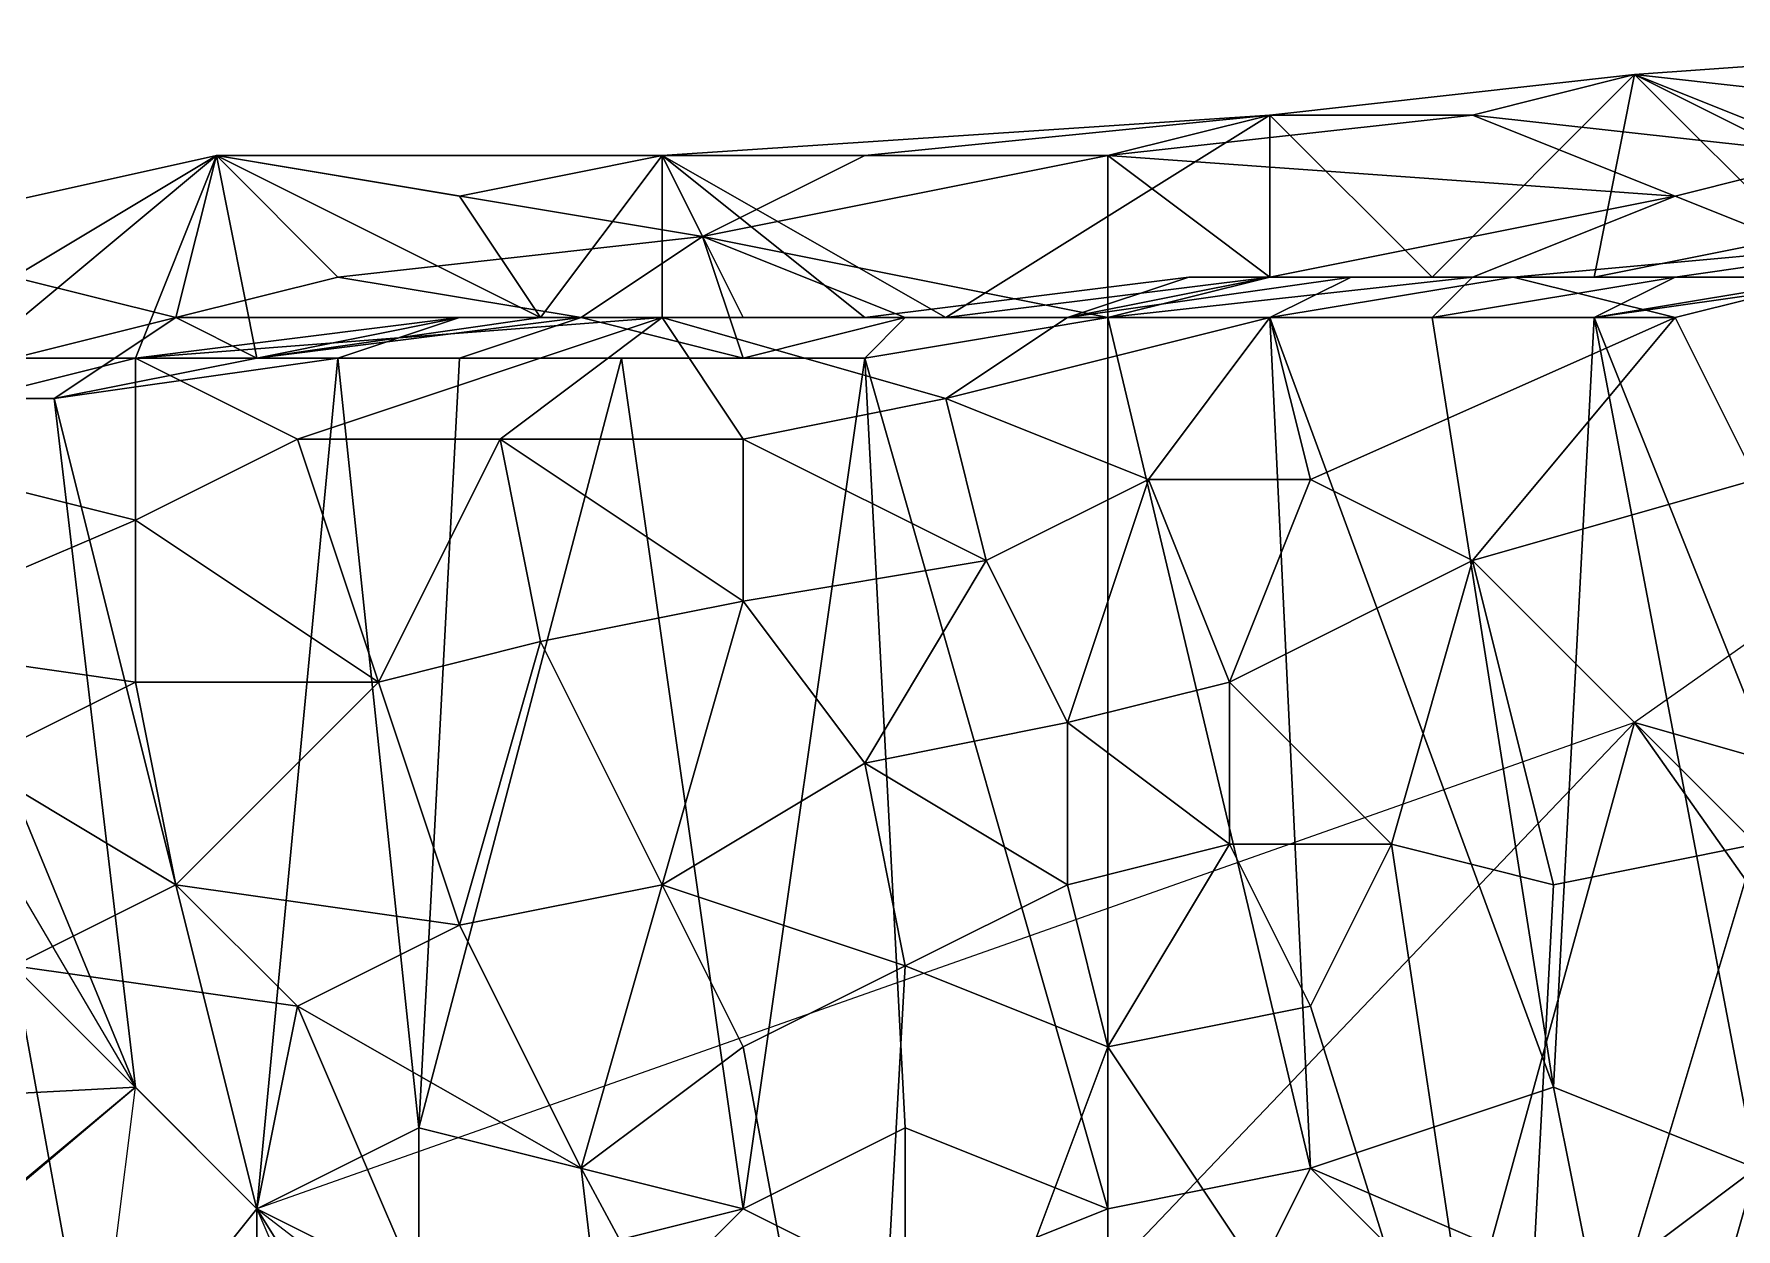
# Model space of a CAD drawing. Header units: metres. Extents: x -3.92 to 4.26, y -4.92 to 4.9.
# Drawn here: x -2.69 to -1.85, y -3.97 to -3.38 of the extents above; entities that cross this region are included whole.
import ezdxf

# ---------------------------------------------------------------- set-up
doc = ezdxf.new("R2010")
doc.units = ezdxf.units.M

msp = doc.modelspace()

# ---------------------------------------------------------------- linework, layer by layer
for points in [[(-1.72, -3.42, 1.86), (-1.62, -3.38, 1.86), (-1.9, -3.4, 1.82)], [(-1.9, -3.4, 1.82), (-1.62, -3.38, 1.86), (-1.74, -3.48, 1.66)], [(-2.08, -3.42, 1.82), (-1.9, -3.4, 1.82), (-2, -3.5, 1.58)], [(-1.98, -3.42, 1.86), (-1.9, -3.4, 1.82), (-2.08, -3.42, 1.82)], [(-1.9, -3.4, 1.82), (-1.92, -3.5, 1.58), (-2, -3.5, 1.58)], [(-1.98, -3.42, 1.86), (-1.8, -3.44, 1.88), (-1.9, -3.4, 1.82)], [(-1.9, -3.4, 1.82), (-1.82, -3.48, 1.64), (-1.92, -3.5, 1.58)], [(-1.8, -3.44, 1.88), (-1.72, -3.42, 1.86), (-1.9, -3.4, 1.82)], [(-1.9, -3.4, 1.82), (-1.74, -3.48, 1.66), (-1.82, -3.48, 1.64)], [(-2.28, -3.44, 1.86), (-2.08, -3.42, 1.82), (-2.38, -3.44, 1.82)], [(-2.38, -3.44, 1.82), (-2.08, -3.42, 1.82), (-2.24, -3.52, 1.64)], [(-2.28, -3.44, 1.86), (-2.16, -3.44, 1.88), (-2.08, -3.42, 1.82)], [(-2.08, -3.42, 1.82), (-2.08, -3.5, 1.6), (-2.24, -3.52, 1.64)], [(-2.16, -3.44, 1.88), (-1.98, -3.42, 1.86), (-2.08, -3.42, 1.82)], [(-2.16, -3.44, 1.88), (-1.88, -3.46, 1.88), (-1.98, -3.42, 1.86)], [(-2.08, -3.42, 1.82), (-2, -3.5, 1.58), (-2.08, -3.5, 1.6)], [(-1.98, -3.42, 1.86), (-1.88, -3.46, 1.88), (-1.8, -3.44, 1.88)], [(-2.7, -3.5, 1.88), (-2.6, -3.44, 1.86), (-2.78, -3.48, 1.82)], [(-2.78, -3.48, 1.82), (-2.6, -3.44, 1.86), (-2.72, -3.54, 1.6)], [(-2.6, -3.44, 1.86), (-2.64, -3.54, 1.58), (-2.72, -3.54, 1.6)], [(-2.7, -3.5, 1.88), (-2.62, -3.52, 1.88), (-2.6, -3.44, 1.86)], [(-2.6, -3.44, 1.86), (-2.58, -3.54, 1.64), (-2.64, -3.54, 1.58)], [(-2.62, -3.52, 1.88), (-2.54, -3.5, 1.88), (-2.6, -3.44, 1.86)], [(-2.6, -3.44, 1.86), (-2.44, -3.52, 1.6), (-2.58, -3.54, 1.64)], [(-2.6, -3.44, 1.86), (-2.48, -3.46, 1.82), (-2.44, -3.52, 1.6)], [(-2.6, -3.44, 1.86), (-2.38, -3.44, 1.82), (-2.48, -3.46, 1.82)], [(-2.6, -3.44, 1.86), (-2.36, -3.48, 1.9), (-2.38, -3.44, 1.82)], [(-2.54, -3.5, 1.88), (-2.36, -3.48, 1.9), (-2.6, -3.44, 1.86)], [(-2.48, -3.46, 1.82), (-2.38, -3.44, 1.82), (-2.44, -3.52, 1.6)], [(-2.44, -3.52, 1.6), (-2.38, -3.44, 1.82), (-2.38, -3.52, 1.54)], [(-2.38, -3.44, 1.82), (-2.34, -3.52, 1.62), (-2.38, -3.52, 1.54)], [(-2.36, -3.48, 1.9), (-2.28, -3.44, 1.86), (-2.38, -3.44, 1.82)], [(-2.34, -3.52, 1.62), (-2.38, -3.44, 1.82), (-2.28, -3.52, 1.56)], [(-2.38, -3.44, 1.82), (-2.24, -3.52, 1.64), (-2.28, -3.52, 1.56)], [(-2.36, -3.48, 1.9), (-2.16, -3.44, 1.88), (-2.28, -3.44, 1.86)], [(-2.36, -3.48, 1.9), (-2.16, -3.52, 1.84), (-2.16, -3.44, 1.88)], [(-2.16, -3.52, 1.84), (-2.08, -3.5, 1.84), (-2.16, -3.44, 1.88)], [(-2.16, -3.44, 1.88), (-2.08, -3.5, 1.84), (-1.88, -3.46, 1.88)], [(-1.88, -3.46, 1.88), (-1.78, -3.5, 1.82), (-1.8, -3.44, 1.88)], [(-2.08, -3.5, 1.84), (-1.98, -3.5, 1.84), (-1.88, -3.46, 1.88)], [(-1.88, -3.46, 1.88), (-1.98, -3.5, 1.84), (-1.78, -3.5, 1.82)], [(-2.54, -3.5, 1.88), (-2.42, -3.52, 1.84), (-2.36, -3.48, 1.9)], [(-2.42, -3.52, 1.84), (-2.34, -3.54, 1.8), (-2.36, -3.48, 1.9)], [(-2.34, -3.54, 1.8), (-2.26, -3.52, 1.84), (-2.36, -3.48, 1.9)], [(-2.26, -3.52, 1.84), (-2.16, -3.52, 1.84), (-2.36, -3.48, 1.9)], [(-1.96, -3.5, 1.34), (-1.74, -3.48, 1.4), (-1.8, -3.5, 1.32)], [(-1.96, -3.5, 1.34), (-1.88, -3.5, 1.46), (-1.74, -3.48, 1.4)], [(-1.82, -3.48, 1.64), (-1.84, -3.5, 1.54), (-1.92, -3.5, 1.58)], [(-1.76, -3.76, 1.32), (-1.56, -3.48, 1.7), (-1.9, -3.72, 1.32)], [(-1.84, -3.5, 1.54), (-1.74, -3.48, 1.4), (-1.88, -3.5, 1.46)], [(-2.78, -3.56, 1.82), (-2.62, -3.52, 1.88), (-2.7, -3.5, 1.88)], [(-2.62, -3.52, 1.88), (-2.42, -3.52, 1.84), (-2.54, -3.5, 1.88)], [(-2.28, -3.52, 1.48), (-2.12, -3.5, 1.46), (-2.28, -3.52, 1.38)], [(-2.28, -3.52, 1.38), (-2.12, -3.5, 1.46), (-2.18, -3.52, 1.34)], [(-2.28, -3.52, 1.48), (-2.28, -3.52, 1.56), (-2.12, -3.5, 1.46)], [(-2.28, -3.52, 1.56), (-2.18, -3.52, 1.54), (-2.12, -3.5, 1.46)], [(-2.24, -3.52, 1.64), (-2.08, -3.5, 1.6), (-2.18, -3.52, 1.54)], [(-2.12, -3.5, 1.46), (-2.04, -3.5, 1.4), (-2.18, -3.52, 1.34)], [(-2.18, -3.52, 1.34), (-2.04, -3.5, 1.4), (-2.08, -3.52, 1.32)], [(-2.18, -3.52, 1.54), (-2.08, -3.5, 1.6), (-2.12, -3.5, 1.46)], [(-2.16, -3.52, 1.84), (-1.98, -3.5, 1.84), (-2.08, -3.5, 1.84)], [(-2.16, -3.52, 1.84), (-2, -3.52, 1.76), (-1.98, -3.5, 1.84)], [(-2.12, -3.5, 1.46), (-2.04, -3.5, 1.48), (-2.04, -3.5, 1.4)], [(-2.08, -3.5, 1.6), (-2.04, -3.5, 1.48), (-2.12, -3.5, 1.46)], [(-2.04, -3.5, 1.4), (-1.96, -3.5, 1.34), (-2.08, -3.52, 1.32)], [(-2.08, -3.5, 1.6), (-2, -3.5, 1.58), (-2.04, -3.5, 1.48)], [(-1.96, -3.5, 1.34), (-1.88, -3.52, 1.32), (-2.08, -3.52, 1.32)], [(-2, -3.5, 1.58), (-1.96, -3.5, 1.5), (-2.04, -3.5, 1.48)], [(-2.04, -3.5, 1.4), (-1.96, -3.5, 1.42), (-1.96, -3.5, 1.34)], [(-2.04, -3.5, 1.48), (-1.96, -3.5, 1.42), (-2.04, -3.5, 1.4)], [(-2.04, -3.5, 1.48), (-1.96, -3.5, 1.5), (-1.96, -3.5, 1.42)], [(-2, -3.5, 1.58), (-1.92, -3.5, 1.58), (-1.96, -3.5, 1.5)], [(-2, -3.52, 1.76), (-1.88, -3.5, 1.8), (-1.98, -3.5, 1.84)], [(-2, -3.52, 1.76), (-1.92, -3.52, 1.72), (-1.88, -3.5, 1.8)], [(-1.98, -3.5, 1.84), (-1.88, -3.5, 1.8), (-1.78, -3.5, 1.82)], [(-1.96, -3.5, 1.34), (-1.8, -3.5, 1.32), (-1.88, -3.52, 1.32)], [(-1.96, -3.5, 1.5), (-1.88, -3.5, 1.46), (-1.96, -3.5, 1.42)], [(-1.96, -3.5, 1.42), (-1.88, -3.5, 1.46), (-1.96, -3.5, 1.34)], [(-1.96, -3.5, 1.5), (-1.84, -3.5, 1.54), (-1.88, -3.5, 1.46)], [(-1.96, -3.5, 1.5), (-1.92, -3.5, 1.58), (-1.84, -3.5, 1.54)], [(-1.88, -3.5, 1.8), (-1.92, -3.52, 1.72), (-1.78, -3.5, 1.82)], [(-1.92, -3.52, 1.72), (-1.8, -3.5, 1.74), (-1.78, -3.5, 1.82)], [(-1.92, -3.52, 1.72), (-1.76, -3.92, 1.32), (-1.8, -3.5, 1.74)], [(-1.8, -3.5, 1.32), (-1.84, -3.6, 1.32), (-1.88, -3.52, 1.32)], [(-2.78, -3.56, 1.82), (-2.68, -3.56, 1.76), (-2.62, -3.52, 1.88)], [(-2.68, -3.56, 1.76), (-2.58, -3.54, 1.8), (-2.62, -3.52, 1.88)], [(-2.64, -3.54, 1.5), (-2.48, -3.52, 1.5), (-2.58, -3.54, 1.38)], [(-2.64, -3.54, 1.58), (-2.48, -3.52, 1.5), (-2.64, -3.54, 1.5)], [(-2.64, -3.54, 1.58), (-2.54, -3.54, 1.56), (-2.48, -3.52, 1.5)], [(-2.64, -3.54, 1.32), (-2.38, -3.52, 1.34), (-2.56, -3.58, 1.3)], [(-2.58, -3.54, 1.38), (-2.48, -3.52, 1.38), (-2.64, -3.54, 1.32)], [(-2.64, -3.54, 1.32), (-2.48, -3.52, 1.38), (-2.38, -3.52, 1.34)], [(-2.62, -3.52, 1.88), (-2.58, -3.54, 1.8), (-2.42, -3.52, 1.84)], [(-2.58, -3.54, 1.64), (-2.48, -3.52, 1.5), (-2.54, -3.54, 1.56)], [(-2.58, -3.54, 1.64), (-2.44, -3.52, 1.6), (-2.48, -3.52, 1.5)], [(-2.48, -3.52, 1.5), (-2.48, -3.52, 1.38), (-2.58, -3.54, 1.38)], [(-2.58, -3.54, 1.8), (-2.48, -3.54, 1.78), (-2.42, -3.52, 1.84)], [(-2.56, -3.58, 1.3), (-2.38, -3.52, 1.34), (-2.46, -3.58, 1.3)], [(-2.48, -3.52, 1.5), (-2.38, -3.52, 1.42), (-2.48, -3.52, 1.38)], [(-2.44, -3.52, 1.6), (-2.38, -3.52, 1.54), (-2.48, -3.52, 1.5)], [(-2.48, -3.52, 1.38), (-2.38, -3.52, 1.42), (-2.38, -3.52, 1.34)], [(-2.48, -3.52, 1.5), (-2.38, -3.52, 1.54), (-2.38, -3.52, 1.42)], [(-2.48, -3.54, 1.78), (-2.34, -3.54, 1.8), (-2.42, -3.52, 1.84)], [(-2.38, -3.52, 1.34), (-2.34, -3.58, 1.3), (-2.46, -3.58, 1.3)], [(-2.38, -3.52, 1.42), (-2.28, -3.52, 1.38), (-2.38, -3.52, 1.34)], [(-2.38, -3.52, 1.54), (-2.28, -3.52, 1.48), (-2.38, -3.52, 1.42)], [(-2.38, -3.52, 1.34), (-2.24, -3.56, 1.3), (-2.34, -3.58, 1.3)], [(-2.28, -3.52, 1.38), (-2.18, -3.52, 1.34), (-2.38, -3.52, 1.34)], [(-2.38, -3.52, 1.42), (-2.28, -3.52, 1.48), (-2.28, -3.52, 1.38)], [(-2.38, -3.52, 1.54), (-2.28, -3.52, 1.56), (-2.28, -3.52, 1.48)], [(-2.34, -3.52, 1.62), (-2.28, -3.52, 1.56), (-2.38, -3.52, 1.54)], [(-2.38, -3.52, 1.34), (-2.18, -3.52, 1.34), (-2.24, -3.56, 1.3)], [(-2.28, -3.54, 1.74), (-2.26, -3.52, 1.84), (-2.34, -3.54, 1.8)], [(-2.24, -3.52, 1.64), (-2.18, -3.52, 1.54), (-2.28, -3.52, 1.56)], [(-2.26, -3.52, 1.84), (-2.28, -3.54, 1.74), (-2.16, -3.52, 1.84)], [(-2.28, -3.54, 1.74), (-2.16, -3.52, 1.76), (-2.16, -3.52, 1.84)], [(-2.28, -3.54, 1.74), (-2.16, -3.52, 1.66), (-2.16, -3.52, 1.76)], [(-2.28, -3.54, 1.74), (-2.16, -3.96, 1.3), (-2.16, -3.52, 1.66)], [(-2.18, -3.52, 1.34), (-2.08, -3.52, 1.32), (-2.24, -3.56, 1.3)], [(-2.24, -3.56, 1.3), (-2.08, -3.52, 1.32), (-2.14, -3.6, 1.3)], [(-2.16, -3.52, 1.76), (-2.08, -3.52, 1.74), (-2.16, -3.52, 1.84)], [(-2.16, -3.52, 1.84), (-2.08, -3.52, 1.74), (-2, -3.52, 1.76)], [(-2.16, -3.52, 1.76), (-2.16, -3.52, 1.66), (-2.08, -3.52, 1.74)], [(-2.16, -3.52, 1.66), (-2.06, -3.94, 1.3), (-2.08, -3.52, 1.74)], [(-2.16, -3.96, 1.3), (-2.06, -3.94, 1.3), (-2.16, -3.52, 1.66)], [(-2.08, -3.52, 1.32), (-2.06, -3.6, 1.3), (-2.14, -3.6, 1.3)], [(-2.08, -3.52, 1.32), (-1.88, -3.52, 1.32), (-2.06, -3.6, 1.3)], [(-2.08, -3.52, 1.74), (-2, -3.52, 1.68), (-2, -3.52, 1.76)], [(-2.08, -3.52, 1.74), (-1.94, -3.9, 1.32), (-2, -3.52, 1.68)], [(-2.08, -3.52, 1.74), (-2.06, -3.94, 1.3), (-1.94, -3.9, 1.32)], [(-2.06, -3.6, 1.3), (-1.88, -3.52, 1.32), (-1.98, -3.64, 1.3)], [(-2, -3.52, 1.76), (-2, -3.52, 1.68), (-1.92, -3.52, 1.72)], [(-2, -3.52, 1.68), (-1.94, -3.9, 1.32), (-1.92, -3.52, 1.72)], [(-1.88, -3.52, 1.32), (-1.84, -3.6, 1.32), (-1.98, -3.64, 1.3)], [(-1.94, -3.9, 1.32), (-1.84, -3.94, 1.32), (-1.92, -3.52, 1.72)], [(-1.92, -3.52, 1.72), (-1.84, -3.94, 1.32), (-1.76, -3.92, 1.32)], [(-2.78, -3.54, 1.38), (-2.64, -3.54, 1.32), (-2.88, -3.54, 1.36)], [(-2.88, -3.54, 1.36), (-2.64, -3.54, 1.32), (-2.8, -3.58, 1.3)], [(-2.64, -3.54, 1.32), (-2.64, -3.62, 1.3), (-2.8, -3.58, 1.3)], [(-2.78, -3.54, 1.38), (-2.68, -3.54, 1.4), (-2.64, -3.54, 1.32)], [(-2.72, -3.54, 1.48), (-2.68, -3.54, 1.4), (-2.78, -3.54, 1.38)], [(-2.72, -3.54, 1.48), (-2.64, -3.54, 1.5), (-2.68, -3.54, 1.4)], [(-2.72, -3.54, 1.6), (-2.64, -3.54, 1.5), (-2.72, -3.54, 1.48)], [(-2.72, -3.54, 1.6), (-2.64, -3.54, 1.58), (-2.64, -3.54, 1.5)], [(-2.68, -3.54, 1.4), (-2.58, -3.54, 1.38), (-2.64, -3.54, 1.32)], [(-2.64, -3.54, 1.5), (-2.58, -3.54, 1.38), (-2.68, -3.54, 1.4)], [(-2.68, -3.56, 1.76), (-2.54, -3.54, 1.72), (-2.58, -3.54, 1.8)], [(-2.68, -3.56, 1.76), (-2.68, -3.56, 1.68), (-2.54, -3.54, 1.72)], [(-2.68, -3.56, 1.68), (-2.58, -3.96, 1.32), (-2.54, -3.54, 1.72)], [(-2.64, -3.54, 1.32), (-2.56, -3.58, 1.3), (-2.64, -3.62, 1.3)], [(-2.58, -3.54, 1.64), (-2.54, -3.54, 1.56), (-2.64, -3.54, 1.58)], [(-2.58, -3.54, 1.8), (-2.54, -3.54, 1.72), (-2.48, -3.54, 1.78)], [(-2.58, -3.96, 1.32), (-2.5, -3.92, 1.32), (-2.54, -3.54, 1.72)], [(-2.54, -3.54, 1.72), (-2.5, -3.92, 1.32), (-2.48, -3.54, 1.78)], [(-2.48, -3.54, 1.78), (-2.5, -3.92, 1.32), (-2.4, -3.54, 1.74)], [(-2.5, -3.92, 1.32), (-2.34, -3.96, 1.3), (-2.4, -3.54, 1.74)], [(-2.48, -3.54, 1.78), (-2.4, -3.54, 1.74), (-2.34, -3.54, 1.8)], [(-2.4, -3.54, 1.74), (-2.28, -3.54, 1.74), (-2.34, -3.54, 1.8)], [(-2.4, -3.54, 1.74), (-2.34, -3.96, 1.3), (-2.28, -3.54, 1.74)], [(-2.34, -3.96, 1.3), (-2.26, -3.92, 1.3), (-2.28, -3.54, 1.74)], [(-2.26, -3.92, 1.3), (-2.16, -3.96, 1.3), (-2.28, -3.54, 1.74)], [(-2.64, -3.9, 1.32), (-2.84, -3.56, 1.5), (-3.02, -3.92, 1.3)], [(-2.78, -3.56, 1.82), (-2.78, -3.56, 1.68), (-2.68, -3.56, 1.76)], [(-2.78, -3.56, 1.68), (-2.68, -3.56, 1.68), (-2.68, -3.56, 1.76)], [(-2.78, -3.56, 1.68), (-2.64, -3.9, 1.32), (-2.68, -3.56, 1.68)], [(-2.76, -4, 1.3), (-2.64, -3.9, 1.32), (-2.78, -3.56, 1.68)], [(-2.68, -3.56, 1.68), (-2.64, -3.9, 1.32), (-2.58, -3.96, 1.32)], [(-2.34, -3.58, 1.3), (-2.24, -3.56, 1.3), (-2.22, -3.64, 1.3)], [(-2.24, -3.56, 1.3), (-2.14, -3.6, 1.3), (-2.22, -3.64, 1.3)], [(-2.8, -3.58, 1.3), (-2.64, -3.62, 1.3), (-2.78, -3.68, 1.3)], [(-2.56, -3.58, 1.3), (-2.52, -3.7, 1.3), (-2.64, -3.62, 1.3)], [(-2.56, -3.58, 1.3), (-2.46, -3.58, 1.3), (-2.52, -3.7, 1.3)], [(-2.46, -3.58, 1.3), (-2.44, -3.68, 1.3), (-2.52, -3.7, 1.3)], [(-2.46, -3.58, 1.3), (-2.34, -3.66, 1.3), (-2.44, -3.68, 1.3)], [(-2.34, -3.58, 1.3), (-2.34, -3.66, 1.3), (-2.46, -3.58, 1.3)], [(-2.34, -3.58, 1.3), (-2.22, -3.64, 1.3), (-2.34, -3.66, 1.3)], [(-2.22, -3.64, 1.3), (-2.14, -3.6, 1.3), (-2.18, -3.72, 1.3)], [(-2.14, -3.6, 1.3), (-2.1, -3.7, 1.3), (-2.18, -3.72, 1.3)], [(-2.14, -3.6, 1.3), (-2.06, -3.6, 1.3), (-2.1, -3.7, 1.3)], [(-2.06, -3.6, 1.3), (-1.98, -3.64, 1.3), (-2.1, -3.7, 1.3)], [(-1.98, -3.64, 1.3), (-1.84, -3.6, 1.32), (-1.84, -3.78, 1.3)], [(-2.64, -3.62, 1.3), (-2.64, -3.7, 1.3), (-2.78, -3.68, 1.3)], [(-2.64, -3.62, 1.3), (-2.52, -3.7, 1.3), (-2.64, -3.7, 1.3)], [(-2.22, -3.64, 1.3), (-2.28, -3.74, 1.3), (-2.34, -3.66, 1.3)], [(-2.22, -3.64, 1.3), (-2.18, -3.72, 1.3), (-2.28, -3.74, 1.3)], [(-2.1, -3.7, 1.3), (-1.98, -3.64, 1.3), (-2.02, -3.78, 1.3)], [(-1.98, -3.64, 1.3), (-1.94, -3.8, 1.3), (-2.02, -3.78, 1.3)], [(-1.98, -3.64, 1.3), (-1.84, -3.78, 1.3), (-1.94, -3.8, 1.3)], [(-2.44, -3.68, 1.3), (-2.34, -3.66, 1.3), (-2.38, -3.8, 1.3)], [(-2.34, -3.66, 1.3), (-2.28, -3.74, 1.3), (-2.38, -3.8, 1.3)], [(-2.64, -3.7, 1.3), (-2.72, -3.74, 1.3), (-2.78, -3.68, 1.3)], [(-2.52, -3.7, 1.3), (-2.44, -3.68, 1.3), (-2.48, -3.82, 1.3)], [(-2.44, -3.68, 1.3), (-2.38, -3.8, 1.3), (-2.48, -3.82, 1.3)], [(-2.64, -3.7, 1.3), (-2.62, -3.8, 1.3), (-2.72, -3.74, 1.3)], [(-2.64, -3.7, 1.3), (-2.52, -3.7, 1.3), (-2.62, -3.8, 1.3)], [(-2.52, -3.7, 1.3), (-2.48, -3.82, 1.3), (-2.62, -3.8, 1.3)], [(-2.18, -3.72, 1.3), (-2.1, -3.7, 1.3), (-2.1, -3.78, 1.3)], [(-2.1, -3.7, 1.3), (-2.02, -3.78, 1.3), (-2.1, -3.78, 1.3)], [(-1.9, -3.72, 1.32), (-2.58, -3.96, 1.32), (-2.32, -4.16, 1.3)], [(-2.06, -4.3, 1.3), (-1.9, -3.72, 1.32), (-2.32, -4.16, 1.3)], [(-2.18, -3.72, 1.3), (-2.18, -3.8, 1.3), (-2.28, -3.74, 1.3)], [(-2.18, -3.72, 1.3), (-2.1, -3.78, 1.3), (-2.18, -3.8, 1.3)], [(-2.06, -4.3, 1.3), (-1.66, -4.06, 1.3), (-1.9, -3.72, 1.32)], [(-1.66, -4.06, 1.3), (-1.76, -3.76, 1.32), (-1.9, -3.72, 1.32)], [(-2.62, -3.8, 1.3), (-2.7, -3.84, 1.3), (-2.72, -3.74, 1.3)], [(-2.38, -3.8, 1.3), (-2.28, -3.74, 1.3), (-2.26, -3.84, 1.3)], [(-2.28, -3.74, 1.3), (-2.18, -3.8, 1.3), (-2.26, -3.84, 1.3)], [(-2.18, -3.8, 1.3), (-2.1, -3.78, 1.3), (-2.16, -3.88, 1.3)], [(-2.1, -3.78, 1.3), (-2.06, -3.86, 1.3), (-2.16, -3.88, 1.3)], [(-2.02, -3.78, 1.3), (-2.06, -3.86, 1.3), (-2.1, -3.78, 1.3)], [(-2.06, -3.86, 1.3), (-2.02, -3.78, 1.3), (-1.96, -4.18, 0.78)], [(-2.02, -3.78, 1.3), (-1.94, -3.8, 1.3), (-1.96, -4.18, 0.78)], [(-1.94, -3.8, 1.3), (-1.84, -3.78, 1.3), (-1.96, -4.18, 0.78)], [(-1.84, -3.78, 1.3), (-1.78, -4.16, 0.7), (-1.96, -4.18, 0.78)], [(-2.62, -3.8, 1.3), (-2.56, -3.86, 1.3), (-2.7, -3.84, 1.3)], [(-2.62, -3.8, 1.3), (-2.48, -3.82, 1.3), (-2.56, -3.86, 1.3)], [(-2.48, -3.82, 1.3), (-2.38, -3.8, 1.3), (-2.42, -3.94, 1.3)], [(-2.38, -3.8, 1.3), (-2.34, -3.88, 1.3), (-2.42, -3.94, 1.3)], [(-2.38, -3.8, 1.3), (-2.26, -3.84, 1.3), (-2.34, -3.88, 1.3)], [(-2.18, -3.8, 1.3), (-2.16, -3.88, 1.3), (-2.26, -3.84, 1.3)], [(-2.48, -3.82, 1.3), (-2.42, -3.94, 1.3), (-2.56, -3.86, 1.3)], [(-2.7, -3.84, 1.3), (-2.66, -4.06, 1.32), (-2.78, -3.88, 1.3)], [(-2.56, -3.86, 1.3), (-2.58, -3.96, 1.32), (-2.7, -3.84, 1.3)], [(-2.58, -3.96, 1.32), (-2.66, -4.06, 1.32), (-2.7, -3.84, 1.3)], [(-2.34, -3.88, 1.3), (-2.26, -3.84, 1.3), (-2.28, -4.2, 0.7)], [(-2.26, -3.84, 1.3), (-2.16, -3.88, 1.3), (-2.28, -4.2, 0.7)], [(-2.56, -3.86, 1.3), (-2.38, -4.28, 0.74), (-2.58, -3.96, 1.32)], [(-2.42, -3.94, 1.3), (-2.38, -4.28, 0.74), (-2.56, -3.86, 1.3)], [(-2.06, -3.86, 1.3), (-1.96, -4.18, 0.78), (-2.16, -3.88, 1.3)], [(-2.66, -4.06, 1.32), (-2.7, -4.16, 1.3), (-2.78, -3.88, 1.3)], [(-2.42, -3.94, 1.3), (-2.34, -3.88, 1.3), (-2.28, -4.2, 0.7)], [(-2.16, -3.88, 1.3), (-1.96, -4.18, 0.78), (-2.28, -4.2, 0.7)], [(-2.9, -4.12, 1.3), (-2.64, -3.9, 1.32), (-3.02, -3.92, 1.3)], [(-2.76, -4, 1.3), (-2.66, -4.06, 1.32), (-2.64, -3.9, 1.32)], [(-2.06, -3.94, 1.3), (-1.92, -4, 1.32), (-1.94, -3.9, 1.32)], [(-1.94, -3.9, 1.32), (-1.92, -4, 1.32), (-1.84, -3.94, 1.32)], [(-2.58, -3.96, 1.32), (-2.5, -4, 1.32), (-2.5, -3.92, 1.32)], [(-2.5, -3.92, 1.32), (-2.5, -4, 1.32), (-2.34, -3.96, 1.3)], [(-2.34, -3.96, 1.3), (-2.26, -4, 1.3), (-2.26, -3.92, 1.3)], [(-2.26, -3.92, 1.3), (-2.26, -4, 1.3), (-2.16, -3.96, 1.3)], [(-2.42, -3.94, 1.3), (-2.28, -4.2, 0.7), (-2.38, -4.28, 0.74)], [(-2.16, -3.96, 1.3), (-2.16, -4.14, 1.32), (-2.06, -3.94, 1.3)], [(-2.16, -4.14, 1.32), (-2, -4, 1.3), (-2.06, -3.94, 1.3)], [(-2, -4, 1.3), (-1.92, -4, 1.32), (-2.06, -3.94, 1.3)], [(-1.92, -4, 1.32), (-1.88, -4.08, 1.32), (-1.84, -3.94, 1.32)], [(-1.88, -4.08, 1.32), (-1.76, -4, 1.32), (-1.84, -3.94, 1.32)], [(-2.58, -3.96, 1.32), (-2.58, -4.04, 1.32), (-2.66, -4.06, 1.32)], [(-2.38, -4.28, 0.74), (-2.58, -4.04, 1.32), (-2.58, -3.96, 1.32)], [(-2.5, -4, 1.32), (-2.58, -3.96, 1.32), (-2.52, -4.1, 1.32)], [(-2.5, -4, 1.32), (-2.4, -4.02, 1.3), (-2.34, -3.96, 1.3)], [(-2.4, -4.02, 1.3), (-2.26, -4, 1.3), (-2.34, -3.96, 1.3)], [(-2.26, -4, 1.3), (-2.16, -4.14, 1.32), (-2.16, -3.96, 1.3)]]:
    msp.add_3dface(points)

doc.saveas('drawing.dxf')
